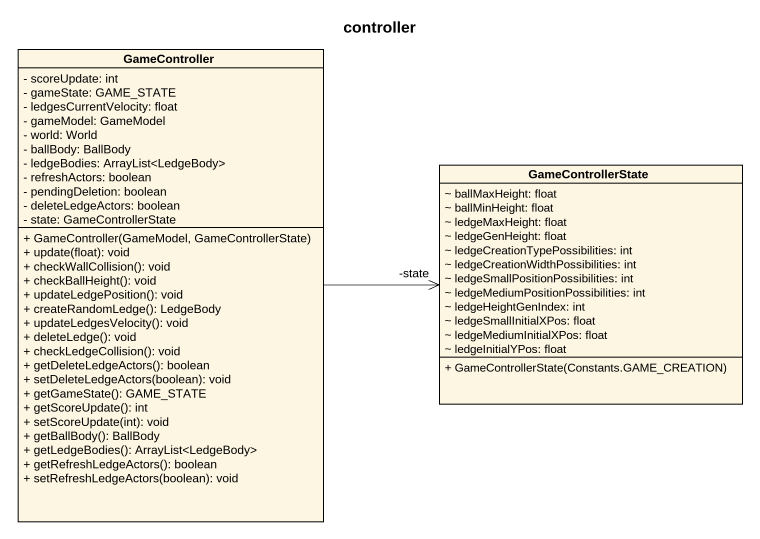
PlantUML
@startuml
title controller
hide circle
hide empty members
skinparam classAttributeIconSize 0
class GameController {
  - scoreUpdate: int
  - gameState: GAME_STATE
  - ledgesCurrentVelocity: float
  - gameModel: GameModel
  - world: World
  - ballBody: BallBody
  - ledgeBodies: ArrayList<LedgeBody>
  - refreshActors: boolean
  - pendingDeletion: boolean
  - deleteLedgeActors: boolean
  - state: GameControllerState
  + GameController(GameModel, GameControllerState)
  + update(float): void
  + checkWallCollision(): void
  + checkBallHeight(): void
  + updateLedgePosition(): void
  + createRandomLedge(): LedgeBody
  + updateLedgesVelocity(): void
  + deleteLedge(): void
  + checkLedgeCollision(): void
  + getDeleteLedgeActors(): boolean
  + setDeleteLedgeActors(boolean): void
  + getGameState(): GAME_STATE
  + getScoreUpdate(): int
  + setScoreUpdate(int): void
  + getBallBody(): BallBody
  + getLedgeBodies(): ArrayList<LedgeBody>
  + getRefreshLedgeActors(): boolean
  + setRefreshLedgeActors(boolean): void
}
class GameControllerState {
  ~ ballMaxHeight: float
  ~ ballMinHeight: float
  ~ ledgeMaxHeight: float
  ~ ledgeGenHeight: float
  ~ ledgeCreationTypePossibilities: int
  ~ ledgeCreationWidthPossibilities: int
  ~ ledgeSmallPositionPossibilities: int
  ~ ledgeMediumPositionPossibilities: int
  ~ ledgeHeightGenIndex: int
  ~ ledgeSmallInitialXPos: float
  ~ ledgeMediumInitialXPos: float
  ~ ledgeInitialYPos: float
  + GameControllerState(Constants.GAME_CREATION)
}
GameController -right-> "-state" GameControllerState
@enduml
